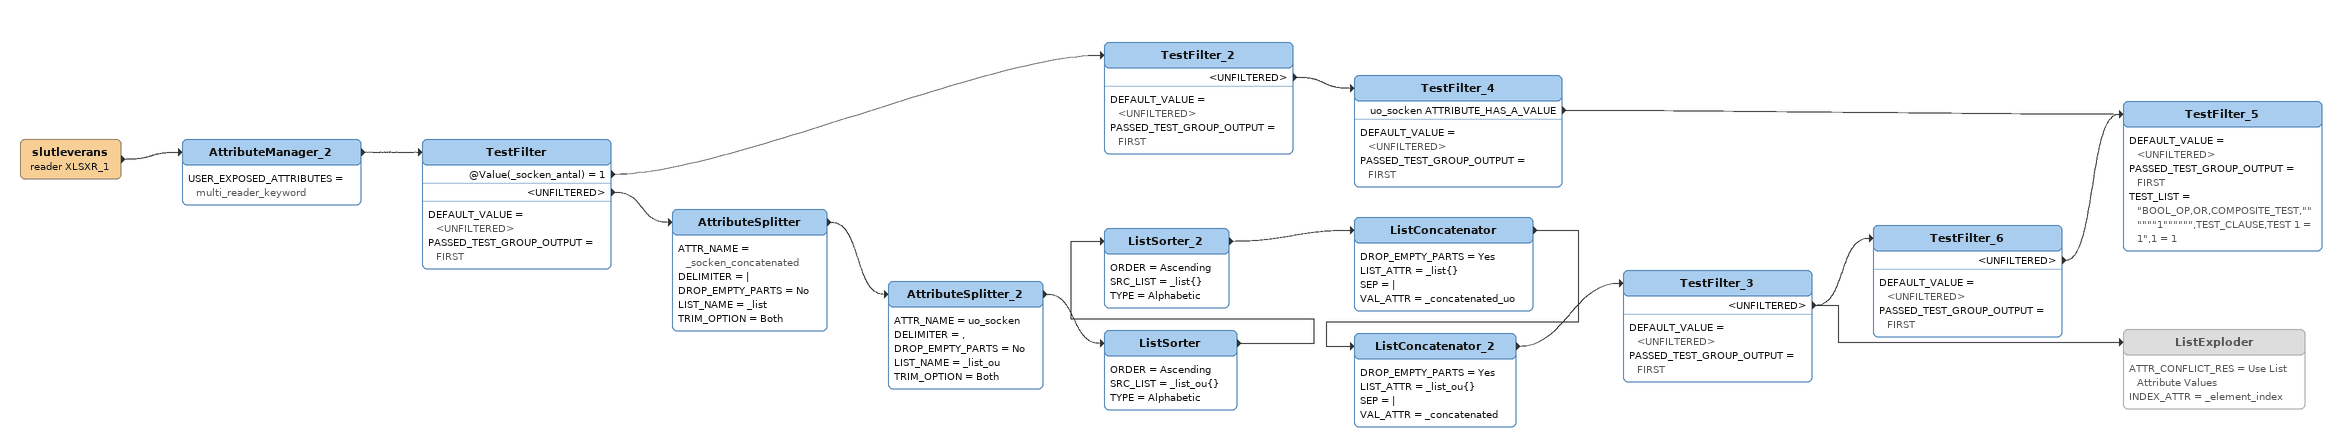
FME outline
slutleverans (reader XLSXR_1)
    -> AttributeManager_2
AttributeManager_2
    USER_EXPOSED_ATTRIBUTES = multi_reader_keyword
    -> TestFilter
TestFilter
    DEFAULT_VALUE = <UNFILTERED>
    PASSED_TEST_GROUP_OUTPUT = FIRST
    @Value(_socken_antal) = 1 -> TestFilter_2
    <UNFILTERED> -> AttributeSplitter
TestFilter_2
    DEFAULT_VALUE = <UNFILTERED>
    PASSED_TEST_GROUP_OUTPUT = FIRST
    <UNFILTERED> -> TestFilter_4
TestFilter_4
    DEFAULT_VALUE = <UNFILTERED>
    PASSED_TEST_GROUP_OUTPUT = FIRST
    uo_socken ATTRIBUTE_HAS_A_VALUE -> TestFilter_5
AttributeSplitter
    ATTR_NAME = _socken_concatenated
    DELIMITER = |
    DROP_EMPTY_PARTS = No
    LIST_NAME = _list
    TRIM_OPTION = Both
    -> AttributeSplitter_2
AttributeSplitter_2
    ATTR_NAME = uo_socken
    DELIMITER = ,
    DROP_EMPTY_PARTS = No
    LIST_NAME = _list_ou
    TRIM_OPTION = Both
    -> ListSorter
ListSorter
    ORDER = Ascending
    SRC_LIST = _list_ou{}
    TYPE = Alphabetic
    -> ListSorter_2
ListSorter_2
    ORDER = Ascending
    SRC_LIST = _list{}
    TYPE = Alphabetic
    -> ListConcatenator
ListConcatenator
    DROP_EMPTY_PARTS = Yes
    LIST_ATTR = _list{}
    SEP = |
    VAL_ATTR = _concatenated_uo
    -> ListConcatenator_2
ListConcatenator_2
    DROP_EMPTY_PARTS = Yes
    LIST_ATTR = _list_ou{}
    SEP = |
    VAL_ATTR = _concatenated
    -> TestFilter_3
TestFilter_3
    DEFAULT_VALUE = <UNFILTERED>
    PASSED_TEST_GROUP_OUTPUT = FIRST
    <UNFILTERED> -> TestFilter_6
    <UNFILTERED> -> ListExploder
TestFilter_6
    DEFAULT_VALUE = <UNFILTERED>
    PASSED_TEST_GROUP_OUTPUT = FIRST
    <UNFILTERED> -> TestFilter_5
TestFilter_5
    DEFAULT_VALUE = <UNFILTERED>
    PASSED_TEST_GROUP_OUTPUT = FIRST
    TEST_LIST = "BOOL_OP,OR,COMPOSITE_TEST,""""""1"""""",TEST_CLAUSE,TEST 1 = 1",1 = 1
ListExploder [off]
    ATTR_CONFLICT_RES = Use List Attribute Values
    INDEX_ATTR = _element_index
